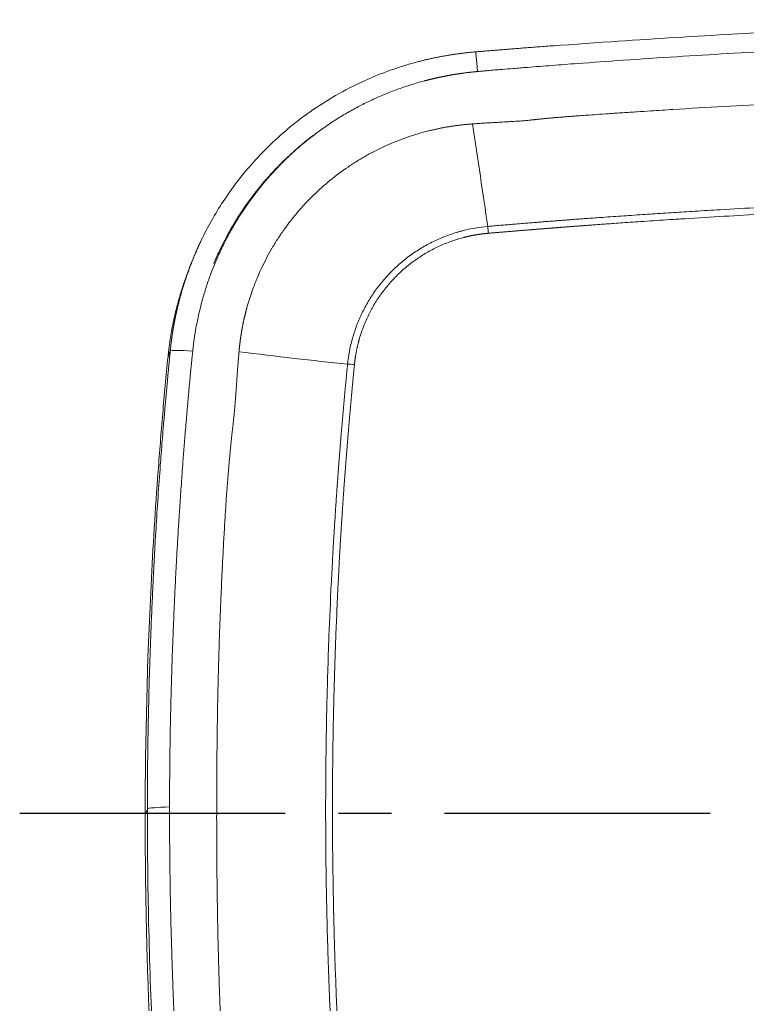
# Model space of a CAD drawing. Header units: millimetres. Extents: x 11618 to 13994, y -5897 to -2537.
# Drawn here: x 12181.4 to 12268.4, y -3211.8 to -3094 of the extents above; entities that cross this region are included whole.
import ezdxf

# ---------------------------------------------------------------- set-up
doc = ezdxf.new("R2010")
doc.units = ezdxf.units.MM
doc.linetypes.add('CENTERX2', pattern=[101.6, 63.5, -12.7, 12.7, -12.7])
doc.layers.add('CENTER', color=1, linetype='CENTERX2')

msp = doc.modelspace()

# ---------------------------------------------------------------- linework, layer by layer
at = {"linetype": 'Continuous', "lineweight": 13, "extrusion": (-1.22465e-16, -1, 0)}
msp.add_line((12196.66, -3188.44), (12196.4, -3189.1), dxfattribs=at)
at = {"linetype": 'Continuous', "lineweight": 13}
for centre, major_axis, ratio, start_param, end_param in [((12236.17, -3100.82), (0.25, -2.99), 0.001538, 1.780484, 3.228561), ((12234.03, -3097.14), (-7.33, 49.46), 0.002734, 4.260145, 4.522111), ((12237.56, -3120.03), (0.25, -2.99), 0.034294, 4.26135, 4.550607), ((12202.38, -3133.96), (-2.99, 0.29), 0.091715, 4.819881, 6.256836), ((12203.11, -3128.28), (-49.53, 6.83), 0.096139, 1.675134, 1.944908), ((12221.65, -3135.62), (-2.99, 0.29), 0.111898, 4.800869, 5.082253)]:
    msp.add_ellipse(centre, major_axis=major_axis, ratio=ratio, start_param=start_param, end_param=end_param, dxfattribs=at)
at = {"linetype": 'Continuous', "lineweight": 18}
msp.add_ellipse((12199.66, -3188.46), major_axis=(-3, 0), ratio=0.087156, start_param=4.828344, end_param=6.24838, dxfattribs=at)
for points, knots in [([(12321.82, -3094), (12321.2, -3094), (12315.82, -3094.05), (12306.1, -3094.19), (12294.81, -3094.5), (12285.32, -3094.84), (12276.38, -3095.22), (12265.04, -3095.8), (12251.29, -3096.66), (12241.32, -3097.41), (12235.93, -3097.86)], [0, 0, 0, 0, 0.021586, 0.187682, 0.339162, 0.415399, 0.519213, 0.651203, 0.811427, 1, 1, 1, 1]), ([(12235.93, -3097.84), (12235.97, -3097.84), (12236.07, -3097.83), (12236.25, -3097.82), (12236.47, -3097.8), (12236.75, -3097.78), (12237.07, -3097.75), (12237.45, -3097.72), (12237.87, -3097.69), (12238.34, -3097.65), (12238.87, -3097.61), (12239.44, -3097.56), (12240.06, -3097.51), (12240.73, -3097.46), (12241.45, -3097.4), (12242.22, -3097.34), (12243.04, -3097.28), (12243.91, -3097.21), (12244.72, -3097.15), (12245.23, -3097.11), (12245.44, -3097.1)], [0, 0, 0, 0, 0.013348, 0.031898, 0.055652, 0.084609, 0.118769, 0.158132, 0.202698, 0.252467, 0.30744, 0.367616, 0.432994, 0.503576, 0.579361, 0.660349, 0.74654, 0.837934, 0.934532, 1, 1, 1, 1]), ([(12199.39, -3133.65), (12199.4, -3133.62), (12199.4, -3133.56), (12199.41, -3133.46), (12199.42, -3133.36), (12199.43, -3133.26), (12199.45, -3133.16), (12199.46, -3133.06), (12199.47, -3132.96), (12199.48, -3132.86), (12199.49, -3132.76), (12199.5, -3132.66), (12199.52, -3132.56), (12199.53, -3132.46), (12199.54, -3132.36), (12199.56, -3132.25), (12199.57, -3132.15), (12199.58, -3132.05), (12199.6, -3131.95), (12199.61, -3131.85), (12199.63, -3131.75), (12199.64, -3131.65), (12199.66, -3131.55), (12199.67, -3131.45), (12199.69, -3131.35), (12199.71, -3131.25), (12199.72, -3131.15), (12199.74, -3131.05), (12199.76, -3130.95), (12199.77, -3130.85), (12199.79, -3130.75), (12199.81, -3130.64), (12199.83, -3130.54), (12199.84, -3130.44), (12199.86, -3130.34), (12199.88, -3130.24), (12199.9, -3130.14), (12199.92, -3130.04), (12199.94, -3129.94), (12199.96, -3129.84), (12199.98, -3129.73), (12200, -3129.63), (12200.02, -3129.53), (12200.04, -3129.43), (12200.06, -3129.33), (12200.08, -3129.23), (12200.11, -3129.13), (12200.13, -3129.03), (12200.15, -3128.92), (12200.17, -3128.82), (12200.2, -3128.72), (12200.22, -3128.62), (12200.24, -3128.52), (12200.27, -3128.42), (12200.29, -3128.32), (12200.32, -3128.21), (12200.34, -3128.11), (12200.37, -3128.01), (12200.39, -3127.91), (12200.42, -3127.81), (12200.44, -3127.71), (12200.47, -3127.61), (12200.49, -3127.5), (12200.52, -3127.4), (12200.55, -3127.3), (12200.58, -3127.2), (12200.6, -3127.1), (12200.63, -3127), (12200.66, -3126.9), (12200.69, -3126.79), (12200.72, -3126.69), (12200.75, -3126.59), (12200.77, -3126.49), (12200.8, -3126.39), (12200.83, -3126.29), (12200.86, -3126.19), (12200.89, -3126.09), (12200.93, -3125.98), (12200.96, -3125.88), (12200.99, -3125.78), (12201.02, -3125.68), (12201.05, -3125.58), (12201.08, -3125.48), (12201.12, -3125.38), (12201.15, -3125.28), (12201.18, -3125.18), (12201.21, -3125.07), (12201.25, -3124.97), (12201.28, -3124.87), (12201.32, -3124.77), (12201.35, -3124.67), (12201.39, -3124.57), (12201.42, -3124.47), (12201.46, -3124.37), (12201.49, -3124.27), (12201.53, -3124.17), (12201.56, -3124.07), (12201.6, -3123.97), (12201.64, -3123.86), (12201.67, -3123.76), (12201.71, -3123.66), (12201.75, -3123.56), (12201.79, -3123.46), (12201.83, -3123.36), (12201.86, -3123.26), (12201.9, -3123.16), (12201.94, -3123.06), (12201.98, -3122.96), (12202.02, -3122.86), (12202.06, -3122.76), (12202.1, -3122.66), (12202.14, -3122.56), (12202.18, -3122.46), (12202.22, -3122.36), (12202.27, -3122.26), (12202.31, -3122.16), (12202.35, -3122.06), (12202.39, -3121.96), (12202.44, -3121.86), (12202.48, -3121.76), (12202.52, -3121.67), (12202.56, -3121.57), (12202.61, -3121.47), (12202.65, -3121.37), (12202.7, -3121.27), (12202.74, -3121.17), (12202.79, -3121.07), (12202.83, -3120.97), (12202.88, -3120.87), (12202.92, -3120.77), (12202.97, -3120.68), (12203.02, -3120.58), (12203.06, -3120.48), (12203.47, -3119.63), (12204.31, -3118.02), (12205.71, -3115.72), (12207.32, -3113.45), (12209.12, -3111.24), (12211.17, -3109.09), (12213.49, -3106.98), (12216.16, -3104.93), (12219.19, -3103), (12221.84, -3101.63), (12223.99, -3100.7), (12225.54, -3100.1), (12227.25, -3099.52), (12228.51, -3099.16), (12229.26, -3098.97), (12229.46, -3098.92), (12229.65, -3098.87), (12229.85, -3098.82), (12230.05, -3098.77), (12230.25, -3098.73), (12230.45, -3098.68), (12230.64, -3098.64), (12230.84, -3098.59), (12231.04, -3098.55), (12231.24, -3098.51), (12231.43, -3098.47), (12231.63, -3098.43), (12231.83, -3098.4), (12232.02, -3098.36), (12232.22, -3098.33), (12232.42, -3098.29), (12232.61, -3098.26), (12232.81, -3098.23), (12233.01, -3098.19), (12233.2, -3098.16), (12233.4, -3098.13), (12233.59, -3098.11), (12233.79, -3098.08), (12233.98, -3098.05), (12234.18, -3098.03), (12234.37, -3098), (12234.57, -3097.98), (12234.76, -3097.96), (12234.96, -3097.94), (12235.15, -3097.92), (12235.35, -3097.9), (12235.54, -3097.88), (12235.73, -3097.86), (12235.86, -3097.85), (12235.93, -3097.84)], [0, 0, 0, 0, 0.001808, 0.003617, 0.005428, 0.00724, 0.009054, 0.010869, 0.012686, 0.014504, 0.016324, 0.018145, 0.019968, 0.021792, 0.023618, 0.025445, 0.027274, 0.029104, 0.030936, 0.032769, 0.034603, 0.036439, 0.038276, 0.040115, 0.041956, 0.043797, 0.04564, 0.047485, 0.049331, 0.051178, 0.053027, 0.054877, 0.056729, 0.058582, 0.060436, 0.062292, 0.064149, 0.066007, 0.067867, 0.069729, 0.071591, 0.073455, 0.07532, 0.077187, 0.079055, 0.080924, 0.082795, 0.084667, 0.08654, 0.088415, 0.090291, 0.092168, 0.094047, 0.095927, 0.097808, 0.09969, 0.101574, 0.103459, 0.105345, 0.107233, 0.109122, 0.111012, 0.112903, 0.114795, 0.116689, 0.118584, 0.120481, 0.122378, 0.124277, 0.126177, 0.128078, 0.12998, 0.131884, 0.133788, 0.135694, 0.137601, 0.13951, 0.141419, 0.14333, 0.145241, 0.147154, 0.149068, 0.150984, 0.1529, 0.154817, 0.156736, 0.158656, 0.160577, 0.162498, 0.164421, 0.166346, 0.168271, 0.170197, 0.172124, 0.174053, 0.175982, 0.177913, 0.179845, 0.181777, 0.183711, 0.185646, 0.187581, 0.189518, 0.191456, 0.193395, 0.195335, 0.197275, 0.199217, 0.20116, 0.203104, 0.205048, 0.206994, 0.208941, 0.210888, 0.212837, 0.214786, 0.216737, 0.218688, 0.22064, 0.222594, 0.224548, 0.226503, 0.228459, 0.230415, 0.232373, 0.234331, 0.236291, 0.238251, 0.240212, 0.242174, 0.244137, 0.246101, 0.248065, 0.25003, 0.297195, 0.345863, 0.395955, 0.447373, 0.499999, 0.556224, 0.616824, 0.681518, 0.749925, 0.777613, 0.807688, 0.84006, 0.874621, 0.878296, 0.881965, 0.885629, 0.889289, 0.892943, 0.896591, 0.900235, 0.903873, 0.907506, 0.911134, 0.914756, 0.918373, 0.921985, 0.925591, 0.929192, 0.932787, 0.936376, 0.93996, 0.943538, 0.947111, 0.950677, 0.954239, 0.957794, 0.961344, 0.964887, 0.968425, 0.971957, 0.975484, 0.979004, 0.982518, 0.986027, 0.989529, 0.993025, 0.996516, 1, 1, 1, 1]), ([(12204.59, -3123.18), (12204.62, -3123.1), (12204.66, -3123.03), (12204.9, -3122.45), (12205.13, -3121.95), (12206.31, -3119.49), (12207.41, -3117.63), (12209.3, -3115), (12209.96, -3114.15), (12211.02, -3112.92), (12211.38, -3112.51), (12212.13, -3111.72), (12212.51, -3111.32), (12214.03, -3109.83), (12215.22, -3108.81), (12216.46, -3107.86)], [0, 0, 0, 0, 0.012532, 0.012532, 0.095523, 0.095523, 0.427487, 0.427487, 0.593469, 0.593469, 0.67646, 0.67646, 0.759451, 0.759451, 1, 1, 1, 1]), ([(12201.68, -3123.73), (12201.53, -3124.12), (12201.22, -3124.93), (12200.93, -3125.81), (12200.75, -3126.36), (12200.7, -3126.52), (12200.65, -3126.69), (12200.6, -3126.86), (12200.55, -3127.03), (12200.5, -3127.2), (12200.45, -3127.38), (12200.4, -3127.55), (12200.35, -3127.72), (12200.31, -3127.89), (12200.26, -3128.07), (12200.22, -3128.24), (12200.17, -3128.41), (12200.13, -3128.59), (12200.08, -3128.76), (12200.04, -3128.94), (12200, -3129.11), (12199.96, -3129.29), (12199.92, -3129.46), (12199.88, -3129.64), (12199.84, -3129.82), (12199.8, -3129.99), (12199.76, -3130.17), (12199.73, -3130.35), (12199.69, -3130.52), (12199.66, -3130.7), (12199.62, -3130.88), (12199.59, -3131.06), (12199.56, -3131.24), (12199.53, -3131.42), (12199.49, -3131.6), (12199.46, -3131.78), (12199.44, -3131.96), (12199.41, -3132.14), (12199.38, -3132.32), (12199.35, -3132.5), (12199.33, -3132.68), (12199.3, -3132.87), (12199.28, -3133.05), (12199.25, -3133.23), (12199.23, -3133.41), (12199.21, -3133.59), (12199.19, -3133.78), (12199.17, -3133.96), (12199.15, -3134.14), (12199.14, -3134.26), (12199.13, -3134.33)], [0, 0, 0, 0, 0.11312, 0.238148, 0.254321, 0.270514, 0.286729, 0.302965, 0.319221, 0.335497, 0.351794, 0.36811, 0.384445, 0.4008, 0.417173, 0.433566, 0.449976, 0.466405, 0.482851, 0.499315, 0.515797, 0.532295, 0.54881, 0.565342, 0.581889, 0.598453, 0.615032, 0.631626, 0.648236, 0.66486, 0.681499, 0.698152, 0.714818, 0.731499, 0.748192, 0.764899, 0.781619, 0.798351, 0.815095, 0.831851, 0.848618, 0.865397, 0.882187, 0.898988, 0.915799, 0.93262, 0.949451, 0.966291, 0.983141, 1, 1, 1, 1]), ([(12199.13, -3134.33), (12198.9, -3136.6), (12198.69, -3138.88), (12198.3, -3143.43), (12198.12, -3145.71), (12197.61, -3152.55), (12197.33, -3157.11), (12196.64, -3170.81), (12196.41, -3179.95), (12196.4, -3189.1)], [0, 0, 0, 0, 0.125, 0.125, 0.25, 0.25, 0.5, 0.5, 1, 1, 1, 1]), ([(12196.4, -3189.1), (12196.4, -3189.22), (12196.4, -3189.46), (12196.4, -3189.82), (12196.4, -3190.19), (12196.4, -3190.57), (12196.4, -3190.95), (12196.4, -3191.33), (12196.4, -3191.72), (12196.4, -3192.12), (12196.4, -3192.52), (12196.41, -3192.93), (12196.41, -3193.35), (12196.41, -3193.77), (12196.42, -3194.19), (12196.42, -3194.62), (12196.42, -3195.06), (12196.43, -3195.5), (12196.43, -3195.95), (12196.44, -3196.4), (12196.44, -3196.86), (12196.45, -3197.33), (12196.46, -3197.8), (12196.46, -3198.28), (12196.47, -3198.76), (12196.48, -3199.24), (12196.49, -3199.74), (12196.5, -3200.24), (12196.51, -3200.74), (12196.52, -3201.25), (12196.53, -3201.77), (12196.54, -3202.29), (12196.57, -3203.78), (12196.64, -3206.24), (12196.75, -3209.67), (12196.88, -3213.09), (12196.99, -3215.7), (12197.11, -3218.05), (12197.24, -3220.66), (12197.49, -3224.89), (12197.77, -3229.18), (12198.05, -3232.95), (12198.25, -3235.43), (12198.44, -3237.69), (12198.59, -3239.39), (12198.71, -3240.73), (12198.79, -3241.64), (12198.87, -3242.45), (12198.94, -3243.19), (12198.98, -3243.65), (12199, -3243.87)], [0, 0, 0, 0, 0.006526, 0.013155, 0.019886, 0.02672, 0.033656, 0.040695, 0.047837, 0.055081, 0.062428, 0.069877, 0.077429, 0.085083, 0.09284, 0.1007, 0.108662, 0.116727, 0.124895, 0.133165, 0.141537, 0.150013, 0.15859, 0.167271, 0.176054, 0.184939, 0.193928, 0.203018, 0.212212, 0.221508, 0.230906, 0.240407, 0.250011, 0.312506, 0.375001, 0.437496, 0.499991, 0.518067, 0.565759, 0.643069, 0.749995, 0.800557, 0.849994, 0.885775, 0.924994, 0.943032, 0.959551, 0.974552, 0.988035, 1, 1, 1, 1])]:
    msp.add_open_spline(points, degree=3, knots=knots, dxfattribs=at)
at = {"linetype": 'Continuous', "lineweight": 13}
for points, knots in [([(12321.82, -3096.24), (12317.06, -3096.27), (12304.39, -3096.45), (12287.84, -3096.96), (12271.98, -3097.71), (12261.89, -3098.29), (12253.85, -3098.83), (12248.88, -3099.18), (12245.06, -3099.47), (12242.52, -3099.67), (12240.54, -3099.83), (12239.44, -3099.92), (12238.81, -3099.97), (12238.51, -3099.99), (12238.21, -3100.02), (12237.91, -3100.04), (12237.65, -3100.07), (12237.43, -3100.09), (12237.25, -3100.1), (12237.08, -3100.12), (12236.91, -3100.13), (12236.74, -3100.15), (12236.58, -3100.16), (12236.42, -3100.17), (12236.27, -3100.19), (12236.18, -3100.2), (12236.13, -3100.2)], [0, 0, 0, 0, 0.166264, 0.443224, 0.578844, 0.721415, 0.796456, 0.860647, 0.89569, 0.930305, 0.949839, 0.965146, 0.968632, 0.972118, 0.975603, 0.979087, 0.98257, 0.984744, 0.986859, 0.988914, 0.99091, 0.992847, 0.994724, 0.996542, 0.998301, 1, 1, 1, 1]), ([(12236.13, -3100.2), (12236.09, -3100.2), (12236.03, -3100.21), (12235.93, -3100.22), (12235.84, -3100.23), (12235.74, -3100.24), (12235.64, -3100.25), (12235.55, -3100.26), (12235.45, -3100.27), (12235.36, -3100.28), (12235.26, -3100.29), (12235.17, -3100.3), (12235.07, -3100.31), (12234.98, -3100.32), (12234.89, -3100.33), (12234.79, -3100.34), (12234.7, -3100.36), (12234.61, -3100.37), (12234.51, -3100.38), (12234.42, -3100.39), (12234.33, -3100.41), (12234.24, -3100.42), (12234.15, -3100.43), (12234.06, -3100.44), (12233.97, -3100.46), (12233.88, -3100.47), (12233.79, -3100.49), (12233.7, -3100.5), (12233.61, -3100.51), (12233.52, -3100.53), (12233.43, -3100.54), (12233.35, -3100.56), (12233.26, -3100.57), (12233.17, -3100.58), (12233.08, -3100.6), (12233, -3100.61), (12232.91, -3100.63), (12232.83, -3100.65), (12232.74, -3100.66), (12232.65, -3100.68), (12232.57, -3100.69), (12232.49, -3100.71), (12232.4, -3100.72), (12232.32, -3100.74), (12232.23, -3100.76), (12232.15, -3100.77), (12232.07, -3100.79), (12231.99, -3100.81), (12231.9, -3100.82), (12231.82, -3100.84), (12231.74, -3100.86), (12231.66, -3100.87), (12231.58, -3100.89), (12231.5, -3100.91), (12231.42, -3100.93), (12231.34, -3100.94), (12231.26, -3100.96), (12231.18, -3100.98), (12231.1, -3101), (12231.02, -3101.01), (12230.94, -3101.03), (12230.87, -3101.05), (12230.79, -3101.07), (12230.71, -3101.09), (12230.63, -3101.11), (12230.56, -3101.12), (12230.48, -3101.14), (12230.41, -3101.16), (12230.33, -3101.18), (12230.25, -3101.2), (12230.18, -3101.22), (12230.11, -3101.24), (12230.03, -3101.26), (12229.96, -3101.28), (12229.88, -3101.29), (12229.81, -3101.31), (12229.25, -3101.46), (12228.2, -3101.77), (12226.68, -3102.28), (12225.16, -3102.86), (12223.68, -3103.51), (12222.23, -3104.21), (12220.81, -3104.98), (12219.41, -3105.82), (12218.03, -3106.73), (12216.69, -3107.7), (12215.4, -3108.71), (12214.2, -3109.76), (12212.64, -3111.22), (12210.82, -3113.18), (12209.14, -3115.33), (12207.91, -3117.13), (12207.04, -3118.53), (12206.27, -3119.91), (12205.54, -3121.34), (12204.88, -3122.82), (12204.26, -3124.34), (12203.74, -3125.84), (12203.34, -3127.14), (12203.05, -3128.24), (12202.83, -3129.14), (12202.64, -3130.03), (12202.51, -3130.68), (12202.43, -3131.11), (12202.4, -3131.31), (12202.37, -3131.52), (12202.33, -3131.72), (12202.3, -3131.92), (12202.27, -3132.12), (12202.25, -3132.31), (12202.22, -3132.51), (12202.19, -3132.7), (12202.17, -3132.9), (12202.15, -3133.09), (12202.12, -3133.28), (12202.1, -3133.47), (12202.09, -3133.59), (12202.08, -3133.65)], [0, 0, 0, 0, 0.001889, 0.003773, 0.00565, 0.007522, 0.009388, 0.011247, 0.013101, 0.014949, 0.016791, 0.018628, 0.020458, 0.022282, 0.024101, 0.025913, 0.02772, 0.029521, 0.031316, 0.033105, 0.034888, 0.036665, 0.038437, 0.040202, 0.041962, 0.043716, 0.045463, 0.047205, 0.048941, 0.050672, 0.052396, 0.054114, 0.055827, 0.057534, 0.059234, 0.060929, 0.062618, 0.064302, 0.065979, 0.06765, 0.069316, 0.070975, 0.072629, 0.074277, 0.075919, 0.077555, 0.079186, 0.08081, 0.082428, 0.084041, 0.085648, 0.087249, 0.088844, 0.090433, 0.092016, 0.093594, 0.095165, 0.096731, 0.098291, 0.099845, 0.101393, 0.102935, 0.104471, 0.106002, 0.107527, 0.109045, 0.110558, 0.112065, 0.113566, 0.115062, 0.116551, 0.118034, 0.119512, 0.120984, 0.12245, 0.12391, 0.125364, 0.156057, 0.187067, 0.218399, 0.250058, 0.280785, 0.311892, 0.343385, 0.375267, 0.407694, 0.439294, 0.470071, 0.500028, 0.563249, 0.625137, 0.658107, 0.689903, 0.720529, 0.749984, 0.782842, 0.814636, 0.845367, 0.875039, 0.893462, 0.911467, 0.929053, 0.94622, 0.95026, 0.95427, 0.958249, 0.962197, 0.966115, 0.970002, 0.973859, 0.977685, 0.981481, 0.985245, 0.98898, 0.992684, 0.996357, 1, 1, 1, 1]), ([(12235.55, -3106.47), (12235.65, -3106.46), (12235.86, -3106.45), (12236.16, -3106.43), (12236.46, -3106.41), (12236.76, -3106.39), (12237.06, -3106.37), (12237.36, -3106.35), (12237.66, -3106.34), (12237.96, -3106.32), (12238.25, -3106.3), (12238.7, -3106.27), (12239.3, -3106.24), (12239.94, -3106.2), (12240.46, -3106.17), (12240.85, -3106.15), (12241.21, -3106.13), (12241.51, -3106.11), (12241.77, -3106.08), (12242.02, -3106.06), (12242.24, -3106.03), (12242.44, -3106.01), (12242.59, -3106), (12242.74, -3105.98), (12242.89, -3105.97), (12243.02, -3105.95), (12243.15, -3105.94), (12243.27, -3105.92), (12243.41, -3105.91), (12243.56, -3105.89), (12243.73, -3105.88), (12243.91, -3105.86), (12244.1, -3105.84), (12244.31, -3105.82), (12244.6, -3105.79), (12244.96, -3105.76), (12245.39, -3105.72), (12245.82, -3105.69), (12246.24, -3105.65), (12246.67, -3105.62), (12247.1, -3105.58), (12247.47, -3105.55), (12247.89, -3105.52), (12248.45, -3105.48), (12249.31, -3105.42), (12250.45, -3105.34), (12251.88, -3105.24), (12253.51, -3105.13), (12255.18, -3105.02), (12256.75, -3104.92), (12258.17, -3104.83), (12261.1, -3104.64), (12265.56, -3104.38), (12271.57, -3104.06), (12277.54, -3103.77), (12285.62, -3103.42), (12295.76, -3103.06), (12307.89, -3102.76), (12316.55, -3102.64), (12321.16, -3102.6), (12321.82, -3102.6)], [0, 0, 0, 0, 0.003529, 0.007045, 0.01055, 0.014042, 0.017521, 0.020989, 0.024444, 0.027886, 0.031317, 0.034735, 0.043461, 0.052102, 0.057089, 0.061646, 0.065773, 0.06947, 0.071948, 0.074847, 0.078168, 0.079909, 0.08165, 0.083391, 0.085131, 0.086871, 0.088133, 0.089563, 0.09116, 0.092925, 0.094858, 0.096958, 0.099227, 0.101663, 0.104267, 0.109256, 0.114238, 0.119212, 0.124178, 0.129137, 0.134088, 0.139031, 0.142189, 0.148717, 0.158614, 0.17188, 0.188515, 0.208519, 0.228419, 0.246632, 0.263157, 0.277995, 0.348445, 0.418233, 0.48736, 0.555828, 0.699292, 0.839723, 0.977137, 1, 1, 1, 1]), ([(12207.62, -3133.73), (12207.62, -3133.7), (12207.63, -3133.64), (12207.63, -3133.56), (12207.64, -3133.47), (12207.65, -3133.39), (12207.66, -3133.3), (12207.67, -3133.21), (12207.68, -3133.13), (12207.69, -3133.04), (12207.7, -3132.95), (12207.71, -3132.87), (12207.72, -3132.78), (12207.73, -3132.69), (12207.74, -3132.61), (12207.75, -3132.52), (12207.76, -3132.43), (12207.77, -3132.34), (12207.78, -3132.26), (12207.79, -3132.17), (12207.81, -3132.08), (12207.82, -3131.99), (12207.83, -3131.9), (12207.85, -3131.81), (12207.86, -3131.73), (12207.87, -3131.64), (12207.89, -3131.55), (12207.9, -3131.46), (12207.92, -3131.37), (12207.93, -3131.28), (12207.95, -3131.19), (12207.96, -3131.1), (12207.98, -3131.01), (12208, -3130.92), (12208.01, -3130.83), (12208.03, -3130.74), (12208.05, -3130.65), (12208.07, -3130.56), (12208.08, -3130.47), (12208.1, -3130.38), (12208.12, -3130.28), (12208.14, -3130.19), (12208.16, -3130.1), (12208.18, -3130.01), (12208.2, -3129.92), (12208.22, -3129.83), (12208.24, -3129.73), (12208.26, -3129.64), (12208.28, -3129.55), (12208.31, -3129.46), (12208.33, -3129.36), (12208.35, -3129.27), (12208.37, -3129.18), (12208.4, -3129.09), (12208.42, -3128.99), (12208.44, -3128.9), (12208.47, -3128.81), (12208.49, -3128.71), (12208.52, -3128.62), (12208.62, -3128.23), (12208.82, -3127.55), (12209.14, -3126.57), (12209.51, -3125.57), (12209.93, -3124.57), (12210.4, -3123.51), (12210.96, -3122.42), (12211.59, -3121.28), (12212.29, -3120.14), (12213.13, -3118.92), (12214.11, -3117.62), (12215.26, -3116.28), (12216.7, -3114.79), (12218.48, -3113.2), (12220.26, -3111.87), (12221.76, -3110.89), (12222.9, -3110.22), (12224.07, -3109.6), (12225.27, -3109.03), (12226.5, -3108.51), (12227.76, -3108.05), (12229.02, -3107.64), (12229.92, -3107.39), (12230.45, -3107.26), (12230.63, -3107.22), (12230.8, -3107.18), (12230.97, -3107.14), (12231.15, -3107.1), (12231.32, -3107.06), (12231.49, -3107.03), (12231.67, -3106.99), (12231.84, -3106.96), (12232.01, -3106.92), (12232.18, -3106.89), (12232.35, -3106.86), (12232.52, -3106.83), (12232.69, -3106.8), (12232.86, -3106.77), (12233.04, -3106.75), (12233.21, -3106.72), (12233.37, -3106.7), (12233.54, -3106.67), (12233.71, -3106.65), (12233.88, -3106.63), (12234.05, -3106.61), (12234.22, -3106.59), (12234.39, -3106.57), (12234.55, -3106.56), (12234.72, -3106.54), (12234.89, -3106.52), (12235.05, -3106.51), (12235.22, -3106.5), (12235.39, -3106.48), (12235.5, -3106.48), (12235.55, -3106.47)], [0, 0, 0, 0, 0.002018, 0.004041, 0.006069, 0.008101, 0.010138, 0.01218, 0.014226, 0.016277, 0.018333, 0.020394, 0.022459, 0.024529, 0.026603, 0.028683, 0.030767, 0.032856, 0.034949, 0.037048, 0.039151, 0.041258, 0.043371, 0.045488, 0.04761, 0.049737, 0.051869, 0.054005, 0.056146, 0.058292, 0.060442, 0.062598, 0.064758, 0.066922, 0.069092, 0.071267, 0.073446, 0.07563, 0.077819, 0.080012, 0.082211, 0.084414, 0.086622, 0.088835, 0.091052, 0.093275, 0.095502, 0.097734, 0.099971, 0.102213, 0.104459, 0.106711, 0.108967, 0.111228, 0.113494, 0.115765, 0.118041, 0.120321, 0.122607, 0.124897, 0.148695, 0.173098, 0.198111, 0.223743, 0.249998, 0.27984, 0.310515, 0.342035, 0.374416, 0.415248, 0.456831, 0.499205, 0.561634, 0.624969, 0.65628, 0.687441, 0.718469, 0.749383, 0.781266, 0.812717, 0.843753, 0.874392, 0.878602, 0.882801, 0.886989, 0.891166, 0.895333, 0.899489, 0.903634, 0.907768, 0.911892, 0.916005, 0.920107, 0.9242, 0.928281, 0.932352, 0.936413, 0.940464, 0.944504, 0.948533, 0.952553, 0.956562, 0.960561, 0.96455, 0.968529, 0.972498, 0.976457, 0.980405, 0.984344, 0.988273, 0.992192, 0.996101, 1, 1, 1, 1]), ([(12237.36, -3118.73), (12237.48, -3118.72), (12237.74, -3118.7), (12238.11, -3118.67), (12238.49, -3118.63), (12238.86, -3118.6), (12239.24, -3118.57), (12239.61, -3118.54), (12239.98, -3118.51), (12240.34, -3118.48), (12240.88, -3118.43), (12241.55, -3118.38), (12242.31, -3118.32), (12242.93, -3118.27), (12243.43, -3118.23), (12243.79, -3118.2), (12244.08, -3118.17), (12244.35, -3118.15), (12244.63, -3118.13), (12244.91, -3118.11), (12245.19, -3118.09), (12245.47, -3118.07), (12245.75, -3118.04), (12246.03, -3118.02), (12246.31, -3118), (12246.59, -3117.98), (12246.87, -3117.96), (12247.14, -3117.94), (12247.62, -3117.9), (12248.28, -3117.85), (12249.13, -3117.79), (12249.96, -3117.73), (12250.93, -3117.66), (12252.04, -3117.58), (12253.3, -3117.49), (12254.55, -3117.41), (12255.81, -3117.32), (12257.07, -3117.24), (12258.33, -3117.15), (12259.59, -3117.07), (12260.86, -3116.99), (12262.71, -3116.88), (12265.7, -3116.7), (12270.41, -3116.43), (12276.82, -3116.1), (12284.69, -3115.74), (12293.5, -3115.41), (12302.74, -3115.15), (12312.15, -3114.95), (12318.53, -3114.88), (12321.77, -3114.85), (12321.82, -3114.85)], [0, 0, 0, 0, 0.004499, 0.008979, 0.01344, 0.017882, 0.022305, 0.026709, 0.031094, 0.035459, 0.039805, 0.05033, 0.059284, 0.066677, 0.072526, 0.076834, 0.079605, 0.082947, 0.086285, 0.089619, 0.092948, 0.096272, 0.099592, 0.102907, 0.106216, 0.109521, 0.11282, 0.116114, 0.119404, 0.129698, 0.139654, 0.149632, 0.159201, 0.174122, 0.189045, 0.203972, 0.218899, 0.233826, 0.248751, 0.263675, 0.278598, 0.293832, 0.329311, 0.385025, 0.460961, 0.557113, 0.664372, 0.773642, 0.884942, 0.998294, 1, 1, 1, 1]), ([(12321.82, -3115.66), (12321.12, -3115.66), (12316.51, -3115.7), (12307.97, -3115.83), (12296.2, -3116.13), (12286.77, -3116.47), (12279.7, -3116.78), (12274.99, -3117.01), (12270.29, -3117.25), (12265.59, -3117.52), (12261.87, -3117.75), (12259.18, -3117.92), (12257.55, -3118.03), (12256.07, -3118.12), (12254.73, -3118.22), (12253.54, -3118.3), (12252.49, -3118.37), (12251.58, -3118.44), (12250.82, -3118.49), (12250.2, -3118.54), (12249.72, -3118.57), (12249.39, -3118.6), (12249.17, -3118.61), (12249.01, -3118.62), (12248.87, -3118.64), (12248.72, -3118.65), (12248.58, -3118.66), (12248.44, -3118.67), (12248.29, -3118.68), (12248.15, -3118.69), (12248.01, -3118.7), (12247.86, -3118.71), (12247.72, -3118.72), (12247.57, -3118.73), (12247.43, -3118.74), (12247.28, -3118.75), (12247.14, -3118.77), (12246.99, -3118.78), (12246.85, -3118.79), (12246.7, -3118.8), (12246.55, -3118.81), (12246.41, -3118.82), (12246.26, -3118.83), (12246.11, -3118.84), (12245.97, -3118.86), (12245.82, -3118.87), (12245.67, -3118.88), (12245.53, -3118.89), (12245.38, -3118.9), (12245.23, -3118.91), (12245.08, -3118.93), (12244.93, -3118.94), (12244.78, -3118.95), (12244.64, -3118.96), (12244.49, -3118.97), (12244.34, -3118.98), (12244.19, -3119), (12244.04, -3119.01), (12243.89, -3119.02), (12243.74, -3119.03), (12243.59, -3119.04), (12243.44, -3119.06), (12243.29, -3119.07), (12243.14, -3119.08), (12242.99, -3119.09), (12242.84, -3119.1), (12242.68, -3119.12), (12242.53, -3119.13), (12242.38, -3119.14), (12242.23, -3119.15), (12242.08, -3119.17), (12241.92, -3119.18), (12241.77, -3119.19), (12241.62, -3119.2), (12241.47, -3119.22), (12241.31, -3119.23), (12241.16, -3119.24), (12241.01, -3119.25), (12240.85, -3119.27), (12240.7, -3119.28), (12240.54, -3119.29), (12240.39, -3119.3), (12240.23, -3119.32), (12240.08, -3119.33), (12239.92, -3119.34), (12239.77, -3119.36), (12239.61, -3119.37), (12239.46, -3119.38), (12239.3, -3119.39), (12239.15, -3119.41), (12238.99, -3119.42), (12238.83, -3119.43), (12238.68, -3119.45), (12238.52, -3119.46), (12238.36, -3119.47), (12238.21, -3119.49), (12238.05, -3119.5), (12237.89, -3119.51), (12237.73, -3119.53), (12237.58, -3119.54), (12237.47, -3119.55), (12237.42, -3119.55)], [0, 0, 0, 0, 0.024793, 0.16376, 0.30309, 0.442799, 0.498568, 0.554308, 0.61002, 0.665705, 0.721363, 0.742339, 0.761612, 0.779183, 0.795051, 0.809216, 0.821678, 0.832436, 0.841489, 0.848838, 0.854486, 0.858434, 0.860677, 0.862366, 0.864058, 0.865754, 0.867453, 0.869154, 0.870858, 0.872565, 0.874275, 0.875986, 0.877701, 0.879417, 0.881136, 0.882857, 0.884581, 0.886308, 0.888037, 0.889768, 0.891502, 0.893238, 0.894977, 0.896718, 0.898461, 0.900207, 0.901956, 0.903707, 0.90546, 0.907216, 0.908974, 0.910735, 0.912498, 0.914264, 0.916032, 0.917803, 0.919576, 0.921351, 0.923129, 0.92491, 0.926692, 0.928478, 0.930265, 0.932055, 0.933848, 0.935643, 0.937441, 0.939241, 0.941043, 0.942848, 0.944655, 0.946465, 0.948277, 0.950091, 0.951908, 0.953728, 0.95555, 0.957374, 0.959201, 0.96103, 0.962861, 0.964695, 0.966532, 0.968371, 0.970212, 0.972056, 0.973902, 0.97575, 0.977601, 0.979455, 0.98131, 0.983168, 0.985029, 0.986892, 0.988757, 0.990625, 0.992495, 0.994368, 0.996243, 0.99812, 1, 1, 1, 1]), ([(12220.6, -3135.21), (12220.7, -3134.22), (12220.88, -3133.24), (12221.28, -3131.77), (12221.44, -3131.28), (12221.7, -3130.54), (12221.8, -3130.3), (12221.95, -3129.94), (12222, -3129.81), (12222.11, -3129.57), (12222.16, -3129.45), (12222.33, -3129.09), (12222.45, -3128.85), (12222.7, -3128.37), (12223.08, -3127.67), (12223.52, -3126.98), (12224.14, -3126.09), (12224.48, -3125.65), (12224.93, -3125.12), (12225.02, -3125.02), (12225.21, -3124.81), (12225.39, -3124.6), (12225.64, -3124.34), (12225.81, -3124.16), (12225.9, -3124.07), (12225.94, -3124.03), (12225.97, -3124.01), (12225.98, -3124), (12225.98, -3123.99), (12225.99, -3123.99), (12226.09, -3123.89), (12226.19, -3123.79), (12226.4, -3123.6), (12226.5, -3123.5), (12226.81, -3123.22), (12227.03, -3123.04), (12227.46, -3122.68), (12227.68, -3122.51), (12228.12, -3122.18), (12228.35, -3122.02), (12229.03, -3121.56), (12229.49, -3121.27), (12230.43, -3120.75), (12230.91, -3120.51), (12231.87, -3120.08), (12232.36, -3119.88), (12233.1, -3119.62), (12233.35, -3119.54), (12233.73, -3119.42), (12233.86, -3119.39), (12234.11, -3119.32), (12234.23, -3119.28), (12235.36, -3118.99), (12236.36, -3118.82), (12237.36, -3118.73)], [0, 0, 0, 0, 0.125, 0.125, 0.1875, 0.1875, 0.21875, 0.21875, 0.234375, 0.234375, 0.25, 0.25, 0.28125, 0.28125, 0.3125, 0.375, 0.375, 0.4375, 0.4375, 0.453125, 0.453125, 0.46875, 0.484375, 0.492188, 0.496094, 0.498047, 0.499023, 0.499512, 0.499512, 0.5, 0.5, 0.515625, 0.515625, 0.53125, 0.53125, 0.5625, 0.5625, 0.59375, 0.59375, 0.625, 0.625, 0.6875, 0.6875, 0.75, 0.75, 0.8125, 0.8125, 0.84375, 0.84375, 0.859375, 0.859375, 0.875, 0.875, 1, 1, 1, 1]), ([(12237.42, -3119.55), (12237.4, -3119.56), (12237.35, -3119.56), (12237.29, -3119.57), (12237.22, -3119.57), (12237.15, -3119.58), (12237.09, -3119.59), (12237.02, -3119.59), (12236.96, -3119.6), (12236.89, -3119.61), (12236.83, -3119.62), (12236.76, -3119.62), (12236.7, -3119.63), (12236.63, -3119.64), (12236.57, -3119.65), (12236.5, -3119.66), (12236.43, -3119.67), (12236.37, -3119.68), (12236.3, -3119.69), (12236.24, -3119.7), (12236.17, -3119.71), (12236.11, -3119.72), (12236.04, -3119.73), (12235.98, -3119.74), (12235.91, -3119.75), (12235.85, -3119.76), (12235.78, -3119.77), (12235.71, -3119.78), (12235.65, -3119.8), (12235.58, -3119.81), (12235.52, -3119.82), (12235.45, -3119.83), (12235.39, -3119.85), (12235.32, -3119.86), (12235.26, -3119.88), (12235.19, -3119.89), (12235.13, -3119.9), (12235.06, -3119.92), (12235, -3119.93), (12234.93, -3119.95), (12234.87, -3119.96), (12234.8, -3119.98), (12234.74, -3119.99), (12234.67, -3120.01), (12234.61, -3120.03), (12234.54, -3120.04), (12234.48, -3120.06), (12234.19, -3120.14), (12233.68, -3120.28), (12232.96, -3120.52), (12232.25, -3120.79), (12231.55, -3121.1), (12230.86, -3121.43), (12230.19, -3121.79), (12229.54, -3122.19), (12228.69, -3122.75), (12227.68, -3123.51), (12226.54, -3124.53), (12225.51, -3125.64), (12224.72, -3126.65), (12224.15, -3127.48), (12223.75, -3128.13), (12223.38, -3128.79), (12223.04, -3129.46), (12222.72, -3130.16), (12222.44, -3130.87), (12222.19, -3131.58), (12222.03, -3132.1), (12221.94, -3132.42), (12221.91, -3132.55), (12221.87, -3132.68), (12221.84, -3132.81), (12221.81, -3132.94), (12221.78, -3133.07), (12221.75, -3133.2), (12221.72, -3133.33), (12221.69, -3133.46), (12221.67, -3133.59), (12221.64, -3133.72), (12221.62, -3133.85), (12221.6, -3133.98), (12221.57, -3134.11), (12221.55, -3134.24), (12221.53, -3134.37), (12221.51, -3134.5), (12221.5, -3134.63), (12221.48, -3134.75), (12221.46, -3134.88), (12221.45, -3135.01), (12221.43, -3135.14), (12221.42, -3135.22), (12221.42, -3135.27)], [0, 0, 0, 0, 0.002702, 0.005405, 0.008108, 0.010813, 0.013518, 0.016224, 0.018931, 0.021638, 0.024347, 0.027057, 0.029768, 0.032479, 0.035192, 0.037906, 0.04062, 0.043336, 0.046053, 0.048771, 0.051491, 0.054211, 0.056933, 0.059656, 0.06238, 0.065105, 0.067832, 0.07056, 0.073289, 0.07602, 0.078752, 0.081485, 0.08422, 0.086956, 0.089694, 0.092434, 0.095174, 0.097917, 0.100661, 0.103406, 0.106153, 0.108902, 0.111653, 0.114405, 0.117159, 0.119915, 0.122672, 0.125431, 0.156507, 0.187619, 0.218803, 0.250096, 0.281488, 0.312798, 0.344067, 0.37533, 0.438108, 0.500043, 0.563194, 0.625162, 0.656928, 0.688299, 0.71931, 0.749991, 0.781894, 0.813351, 0.844392, 0.875047, 0.880618, 0.886175, 0.891719, 0.897249, 0.902766, 0.90827, 0.913761, 0.919239, 0.924705, 0.930158, 0.935599, 0.941028, 0.946445, 0.95185, 0.957244, 0.962627, 0.967998, 0.973358, 0.978708, 0.984046, 0.989375, 0.994692, 1, 1, 1, 1]), ([(12196.66, -3188.44), (12196.66, -3188.31), (12196.66, -3188.05), (12196.66, -3187.65), (12196.66, -3187.23), (12196.66, -3186.8), (12196.67, -3186.36), (12196.67, -3185.9), (12196.67, -3185.43), (12196.68, -3184.95), (12196.68, -3184.45), (12196.68, -3183.94), (12196.69, -3183.42), (12196.69, -3182.88), (12196.7, -3182.33), (12196.71, -3181.77), (12196.72, -3181.19), (12196.73, -3179.87), (12196.77, -3177.99), (12196.82, -3175.75), (12196.86, -3174.07), (12196.91, -3172.13), (12196.99, -3169.77), (12197.1, -3166.8), (12197.22, -3163.89), (12197.41, -3159.94), (12197.71, -3154.42), (12198.05, -3149.4), (12198.32, -3145.87), (12198.44, -3144.27), (12198.59, -3142.45), (12198.73, -3140.88), (12198.83, -3139.63), (12198.91, -3138.78), (12198.99, -3137.92), (12199.06, -3137.19), (12199.11, -3136.58), (12199.16, -3136.09), (12199.2, -3135.61), (12199.25, -3135.12), (12199.3, -3134.63), (12199.35, -3134.14), (12199.38, -3133.82), (12199.39, -3133.65)], [0, 0, 0, 0, 0.007093, 0.014431, 0.022014, 0.029841, 0.037914, 0.046231, 0.054793, 0.063599, 0.072651, 0.081947, 0.091488, 0.101274, 0.111304, 0.121579, 0.1321, 0.142864, 0.193866, 0.234676, 0.265296, 0.285724, 0.340678, 0.394711, 0.447821, 0.500009, 0.61094, 0.750006, 0.775206, 0.804438, 0.837703, 0.875, 0.890625, 0.906249, 0.921874, 0.937498, 0.946422, 0.955347, 0.964275, 0.973203, 0.982134, 0.991066, 1, 1, 1, 1]), ([(12199.39, -3133.65), (12199.36, -3133.74), (12199.32, -3133.83), (12199.26, -3133.98), (12199.24, -3134.05), (12199.18, -3134.19), (12199.16, -3134.26), (12199.13, -3134.33)], [0, 0, 0, 0, 0.389512, 0.389512, 0.686747, 0.686747, 1, 1, 1, 1]), ([(12202.08, -3133.65), (12202.08, -3133.71), (12202.07, -3133.83), (12202.05, -3134.01), (12202.03, -3134.2), (12202.01, -3134.4), (12201.98, -3134.62), (12201.96, -3134.85), (12201.94, -3135.08), (12201.91, -3135.33), (12201.89, -3135.59), (12201.86, -3135.86), (12201.83, -3136.14), (12201.81, -3136.44), (12201.78, -3136.74), (12201.75, -3137.05), (12201.72, -3137.35), (12201.69, -3137.65), (12201.66, -3137.94), (12201.64, -3138.22), (12201.61, -3138.5), (12201.59, -3138.77), (12201.57, -3139.03), (12201.54, -3139.28), (12201.52, -3139.53), (12201.5, -3139.77), (12201.48, -3140), (12201.46, -3140.23), (12201.42, -3140.62), (12201.38, -3141.17), (12201.32, -3141.89), (12201.26, -3142.6), (12201.2, -3143.29), (12201.14, -3143.98), (12201.09, -3144.65), (12201.04, -3145.32), (12200.98, -3145.97), (12200.93, -3146.62), (12200.84, -3147.92), (12200.7, -3149.84), (12200.53, -3152.34), (12200.38, -3154.68), (12200.25, -3156.88), (12200.13, -3158.93), (12200.03, -3160.88), (12199.94, -3162.73), (12199.86, -3164.49), (12199.79, -3166.14), (12199.73, -3167.64), (12199.68, -3169), (12199.63, -3170.24), (12199.59, -3171.42), (12199.56, -3172.52), (12199.53, -3173.55), (12199.5, -3174.53), (12199.48, -3175.45), (12199.46, -3176.33), (12199.44, -3177.16), (12199.42, -3178.01), (12199.4, -3178.89), (12199.39, -3179.78), (12199.38, -3180.59), (12199.36, -3181.32), (12199.36, -3181.96), (12199.35, -3182.53), (12199.34, -3183.2), (12199.33, -3183.94), (12199.33, -3184.67), (12199.32, -3185.24), (12199.32, -3185.68), (12199.32, -3186.09), (12199.32, -3186.46), (12199.32, -3186.78), (12199.31, -3187.06), (12199.31, -3187.39), (12199.31, -3187.77), (12199.31, -3188.05), (12199.31, -3188.2)], [0, 0, 0, 0, 0.003137, 0.006479, 0.010026, 0.013778, 0.017734, 0.021894, 0.026258, 0.030827, 0.035599, 0.040574, 0.045753, 0.051134, 0.056717, 0.062503, 0.0681, 0.073565, 0.078898, 0.084099, 0.089169, 0.094107, 0.098913, 0.103589, 0.108133, 0.112546, 0.116828, 0.12098, 0.125, 0.138342, 0.151496, 0.164463, 0.177243, 0.189836, 0.202241, 0.21446, 0.226492, 0.238336, 0.249993, 0.298359, 0.344049, 0.387057, 0.427381, 0.465024, 0.499991, 0.534411, 0.566718, 0.59691, 0.624989, 0.649027, 0.671786, 0.693262, 0.713453, 0.73236, 0.749991, 0.767096, 0.783215, 0.798346, 0.812492, 0.830054, 0.846325, 0.861302, 0.874994, 0.88614, 0.896555, 0.906245, 0.922832, 0.937496, 0.946087, 0.954129, 0.961662, 0.968748, 0.974127, 0.979316, 0.984374, 0.992254, 1, 1, 1, 1]), ([(12207.49, -3242.6), (12207.49, -3242.51), (12207.47, -3242.32), (12207.45, -3242.03), (12207.42, -3241.75), (12207.4, -3241.47), (12207.38, -3241.18), (12207.36, -3240.9), (12207.33, -3240.62), (12207.31, -3240.33), (12207.29, -3240.05), (12207.27, -3239.77), (12207.25, -3239.48), (12207.23, -3239.22), (12207.21, -3238.97), (12207.2, -3238.73), (12207.18, -3238.49), (12207.16, -3238.25), (12207.15, -3238), (12207.13, -3237.75), (12207.12, -3237.55), (12207.11, -3237.38), (12207.11, -3237.26), (12207.1, -3237.15), (12207.09, -3237.03), (12207.08, -3236.91), (12207.08, -3236.8), (12207.07, -3236.68), (12207.06, -3236.57), (12207.05, -3236.46), (12207.04, -3236.35), (12207.04, -3236.24), (12207.03, -3236.13), (12207.02, -3236.02), (12207.01, -3235.91), (12206.99, -3235.78), (12206.98, -3235.63), (12206.96, -3235.45), (12206.94, -3235.26), (12206.92, -3235.06), (12206.9, -3234.84), (12206.87, -3234.61), (12206.84, -3234.36), (12206.82, -3234.14), (12206.8, -3233.96), (12206.78, -3233.81), (12206.76, -3233.66), (12206.75, -3233.51), (12206.73, -3233.35), (12206.72, -3233.2), (12206.7, -3233.04), (12206.68, -3232.89), (12206.67, -3232.73), (12206.65, -3232.57), (12206.62, -3232.29), (12206.58, -3231.9), (12206.53, -3231.4), (12206.49, -3230.91), (12206.44, -3230.43), (12206.4, -3229.95), (12206.36, -3229.48), (12206.29, -3228.7), (12206.2, -3227.61), (12206.1, -3226.23), (12206, -3224.87), (12205.92, -3223.53), (12205.85, -3222.45), (12205.8, -3221.6), (12205.77, -3220.99), (12205.74, -3220.4), (12205.71, -3219.81), (12205.68, -3219.22), (12205.65, -3218.65), (12205.62, -3218.09), (12205.59, -3217.54), (12205.56, -3216.99), (12205.54, -3216.46), (12205.51, -3215.93), (12205.46, -3214.77), (12205.39, -3213.02), (12205.3, -3210.75), (12205.24, -3208.93), (12205.2, -3207.51), (12205.17, -3206.46), (12205.14, -3205.44), (12205.12, -3204.47), (12205.09, -3203.54), (12205.08, -3202.64), (12205.06, -3201.76), (12205.04, -3200.88), (12205.03, -3200.01), (12205.02, -3199.18), (12205, -3198.23), (12204.99, -3197.19), (12204.98, -3196.05), (12204.97, -3195.11), (12204.97, -3194.36), (12204.96, -3193.77), (12204.96, -3193.19), (12204.96, -3192.63), (12204.95, -3192.09), (12204.95, -3191.61), (12204.95, -3191.19), (12204.95, -3190.84), (12204.95, -3190.5), (12204.95, -3190.16), (12204.95, -3189.82), (12204.94, -3189.48), (12204.95, -3189.15), (12204.95, -3188.81), (12204.95, -3188.48), (12204.95, -3188.06), (12204.95, -3187.58), (12204.95, -3187.02), (12204.95, -3186.46), (12204.95, -3185.89), (12204.96, -3185.32), (12204.96, -3184.82), (12204.96, -3184.41), (12204.96, -3184.09), (12204.97, -3183.76), (12204.97, -3183.43), (12204.97, -3183.09), (12204.97, -3182.75), (12204.98, -3182.4), (12204.98, -3182.05), (12204.98, -3181.69), (12204.99, -3181.23), (12204.99, -3180.68), (12205, -3180.02), (12205.01, -3179.34), (12205.02, -3178.64), (12205.03, -3177.61), (12205.06, -3176.23), (12205.08, -3174.85), (12205.11, -3173.75), (12205.12, -3172.98), (12205.15, -3172.18), (12205.17, -3171.34), (12205.19, -3170.47), (12205.22, -3169.58), (12205.25, -3168.65), (12205.28, -3167.61), (12205.32, -3166.44), (12205.37, -3165.14), (12205.43, -3163.78), (12205.49, -3162.36), (12205.55, -3161.04), (12205.6, -3159.83), (12205.66, -3158.75), (12205.72, -3157.63), (12205.78, -3156.48), (12205.85, -3155.3), (12205.91, -3154.19), (12205.98, -3153.15), (12206.04, -3152.21), (12206.1, -3151.25), (12206.17, -3150.28), (12206.25, -3149.29), (12206.33, -3148.3), (12206.39, -3147.52), (12206.44, -3146.96), (12206.47, -3146.62), (12206.5, -3146.29), (12206.53, -3145.97), (12206.56, -3145.66), (12206.59, -3145.35), (12206.62, -3145.05), (12206.65, -3144.75), (12206.68, -3144.46), (12206.71, -3144.18), (12206.73, -3143.94), (12206.76, -3143.74), (12206.78, -3143.57), (12206.79, -3143.4), (12206.81, -3143.23), (12206.83, -3143.06), (12206.85, -3142.89), (12206.87, -3142.72), (12206.89, -3142.55), (12206.91, -3142.38), (12206.92, -3142.22), (12206.94, -3142.06), (12206.96, -3141.91), (12206.97, -3141.75), (12206.99, -3141.59), (12207.01, -3141.42), (12207.03, -3141.25), (12207.04, -3141.07), (12207.06, -3140.89), (12207.08, -3140.7), (12207.1, -3140.51), (12207.11, -3140.32), (12207.13, -3140.12), (12207.15, -3139.92), (12207.16, -3139.72), (12207.18, -3139.52), (12207.2, -3139.31), (12207.21, -3139.11), (12207.23, -3138.89), (12207.25, -3138.68), (12207.26, -3138.47), (12207.28, -3138.25), (12207.29, -3138.03), (12207.31, -3137.8), (12207.32, -3137.58), (12207.34, -3137.35), (12207.36, -3137.11), (12207.37, -3136.85), (12207.39, -3136.57), (12207.41, -3136.3), (12207.43, -3136.02), (12207.45, -3135.74), (12207.48, -3135.46), (12207.5, -3135.17), (12207.52, -3134.89), (12207.54, -3134.6), (12207.57, -3134.31), (12207.59, -3134.02), (12207.61, -3133.82), (12207.62, -3133.73)], [0, 0, 0, 0, 0.002609, 0.005217, 0.007824, 0.01043, 0.013036, 0.015641, 0.018244, 0.020847, 0.023448, 0.026049, 0.028648, 0.031247, 0.033372, 0.035533, 0.03773, 0.039962, 0.042229, 0.044531, 0.046868, 0.047961, 0.049046, 0.050124, 0.051195, 0.052258, 0.053314, 0.054362, 0.055404, 0.056438, 0.057465, 0.058484, 0.059497, 0.060502, 0.0615, 0.062491, 0.063999, 0.065635, 0.067399, 0.06929, 0.071309, 0.073455, 0.075727, 0.078126, 0.07949, 0.080866, 0.082254, 0.083652, 0.085063, 0.086484, 0.087917, 0.089361, 0.090817, 0.092283, 0.093761, 0.098439, 0.103045, 0.107581, 0.112046, 0.11644, 0.120763, 0.125016, 0.138, 0.150748, 0.163251, 0.175505, 0.187504, 0.193171, 0.198753, 0.204253, 0.209669, 0.215002, 0.220251, 0.225417, 0.230499, 0.235498, 0.240414, 0.245246, 0.249996, 0.27245, 0.293286, 0.312505, 0.322552, 0.332226, 0.341528, 0.350456, 0.359013, 0.367202, 0.375026, 0.383338, 0.391316, 0.398964, 0.406288, 0.417334, 0.427743, 0.437549, 0.443129, 0.448541, 0.453798, 0.458916, 0.463914, 0.468812, 0.47209, 0.475308, 0.478475, 0.481601, 0.484696, 0.48777, 0.490834, 0.493899, 0.496975, 0.500074, 0.505224, 0.510332, 0.515449, 0.520625, 0.525906, 0.531337, 0.534264, 0.537224, 0.540222, 0.543262, 0.546348, 0.549485, 0.552675, 0.555922, 0.559229, 0.562599, 0.568411, 0.574434, 0.580678, 0.58715, 0.593856, 0.608822, 0.625107, 0.63193, 0.639031, 0.646413, 0.654078, 0.662028, 0.670264, 0.678785, 0.68759, 0.69892, 0.710831, 0.723323, 0.736399, 0.750057, 0.759682, 0.769622, 0.779876, 0.790444, 0.801325, 0.812518, 0.821104, 0.829807, 0.838625, 0.847555, 0.856594, 0.86574, 0.874991, 0.878141, 0.88123, 0.884259, 0.887226, 0.890132, 0.892976, 0.895757, 0.898475, 0.90113, 0.903722, 0.906249, 0.907806, 0.909363, 0.910923, 0.912484, 0.914048, 0.915612, 0.917179, 0.918747, 0.920317, 0.921889, 0.923264, 0.92468, 0.926139, 0.927639, 0.929181, 0.930764, 0.93239, 0.934058, 0.935768, 0.93752, 0.939306, 0.941113, 0.942943, 0.944795, 0.946669, 0.948565, 0.950483, 0.952424, 0.954387, 0.956373, 0.958381, 0.960411, 0.962464, 0.96454, 0.966638, 0.968759, 0.971264, 0.973787, 0.976327, 0.978886, 0.981462, 0.984057, 0.986669, 0.989299, 0.991948, 0.994614, 0.997298, 1, 1, 1, 1]), ([(12220.48, -3240.62), (12220.47, -3240.5), (12220.45, -3240.27), (12220.41, -3239.93), (12220.38, -3239.58), (12220.35, -3239.24), (12220.32, -3238.89), (12220.28, -3238.54), (12220.25, -3238.2), (12220.22, -3237.85), (12220.19, -3237.51), (12220.16, -3237.16), (12220.13, -3236.81), (12220.1, -3236.47), (12220.06, -3236.12), (12220.03, -3235.77), (12220, -3235.43), (12219.97, -3235.08), (12219.94, -3234.73), (12219.91, -3234.38), (12219.89, -3234.1), (12219.87, -3233.82), (12219.84, -3233.51), (12219.8, -3233.06), (12219.76, -3232.47), (12219.7, -3231.74), (12219.63, -3230.87), (12219.55, -3229.86), (12219.46, -3228.7), (12219.37, -3227.39), (12219.27, -3225.98), (12219.17, -3224.52), (12219.08, -3223.05), (12218.98, -3221.59), (12218.9, -3220.11), (12218.81, -3218.64), (12218.73, -3217.17), (12218.66, -3215.72), (12218.56, -3213.77), (12218.45, -3211.32), (12218.34, -3208.38), (12218.24, -3205.43), (12218.15, -3202.49), (12218.09, -3199.55), (12218.03, -3196.62), (12218, -3193.7), (12217.98, -3190.78), (12217.97, -3188.49), (12217.98, -3186.67), (12217.99, -3185.17), (12218, -3183.2), (12218.03, -3180.77), (12218.08, -3177.88), (12218.14, -3174.95), (12218.24, -3171.53), (12218.39, -3167.13), (12218.57, -3162.94), (12218.75, -3159.59), (12218.85, -3157.68), (12218.96, -3155.77), (12219.08, -3153.88), (12219.2, -3152.02), (12219.33, -3150.17), (12219.45, -3148.58), (12219.54, -3147.26), (12219.62, -3146.25), (12219.69, -3145.34), (12219.76, -3144.52), (12219.82, -3143.79), (12219.87, -3143.15), (12219.92, -3142.61), (12219.96, -3142.16), (12220, -3141.69), (12220.04, -3141.17), (12220.1, -3140.57), (12220.15, -3139.97), (12220.2, -3139.38), (12220.26, -3138.78), (12220.31, -3138.18), (12220.37, -3137.59), (12220.43, -3136.99), (12220.48, -3136.4), (12220.54, -3135.8), (12220.58, -3135.41), (12220.6, -3135.21)], [0, 0, 0, 0, 0.003282, 0.006564, 0.009848, 0.013132, 0.016417, 0.019704, 0.022991, 0.026279, 0.029568, 0.032858, 0.036149, 0.03944, 0.042732, 0.046024, 0.049317, 0.052611, 0.055907, 0.059206, 0.062506, 0.064125, 0.067068, 0.071339, 0.076938, 0.083872, 0.092139, 0.101744, 0.112695, 0.125, 0.138992, 0.152897, 0.166676, 0.180586, 0.194633, 0.208646, 0.22253, 0.236314, 0.249995, 0.277939, 0.305867, 0.333768, 0.36163, 0.38944, 0.417186, 0.444864, 0.472473, 0.500036, 0.509951, 0.524209, 0.542825, 0.565822, 0.593225, 0.625058, 0.649046, 0.690689, 0.750053, 0.768155, 0.7863, 0.80441, 0.82236, 0.840085, 0.857584, 0.87501, 0.88549, 0.895087, 0.903795, 0.911618, 0.918554, 0.924607, 0.929781, 0.934076, 0.937495, 0.943195, 0.948891, 0.954582, 0.960269, 0.965952, 0.971633, 0.977311, 0.982987, 0.988661, 0.994332, 1, 1, 1, 1]), ([(12221.42, -3135.27), (12221.41, -3135.37), (12221.39, -3135.56), (12221.36, -3135.85), (12221.34, -3136.13), (12221.31, -3136.41), (12221.28, -3136.68), (12221.26, -3136.94), (12221.23, -3137.2), (12221.21, -3137.45), (12221.19, -3137.7), (12221.16, -3137.94), (12221.14, -3138.17), (12221.12, -3138.4), (12221.1, -3138.62), (12221.08, -3138.84), (12221.06, -3139.05), (12221.04, -3139.25), (12221.02, -3139.45), (12221.01, -3139.64), (12220.99, -3139.83), (12220.97, -3140.01), (12220.96, -3140.18), (12220.94, -3140.35), (12220.93, -3140.51), (12220.92, -3140.67), (12220.9, -3140.82), (12220.89, -3140.97), (12220.88, -3141.1), (12220.86, -3141.24), (12220.85, -3141.36), (12220.84, -3141.48), (12220.83, -3141.6), (12220.82, -3141.71), (12220.8, -3141.99), (12220.76, -3142.45), (12220.71, -3143.07), (12220.66, -3143.68), (12220.61, -3144.27), (12220.56, -3144.84), (12220.52, -3145.39), (12220.47, -3145.93), (12220.43, -3146.45), (12220.39, -3146.95), (12220.36, -3147.44), (12220.32, -3147.91), (12220.28, -3148.46), (12220.23, -3149.09), (12220.18, -3149.78), (12220.13, -3150.45), (12220.09, -3151.1), (12220.05, -3151.72), (12220, -3152.31), (12219.97, -3152.88), (12219.93, -3153.43), (12219.9, -3153.96), (12219.86, -3154.46), (12219.83, -3155.07), (12219.78, -3155.79), (12219.73, -3156.63), (12219.68, -3157.44), (12219.63, -3158.34), (12219.58, -3159.34), (12219.52, -3160.43), (12219.43, -3162.29), (12219.31, -3164.84), (12219.19, -3167.8), (12219.1, -3170.35), (12219.03, -3172.55), (12218.98, -3174.36), (12218.94, -3175.82), (12218.92, -3176.94), (12218.89, -3178.05), (12218.87, -3179.13), (12218.86, -3180.21), (12218.84, -3181.2), (12218.83, -3182.11), (12218.82, -3182.95), (12218.81, -3183.77), (12218.81, -3184.59), (12218.8, -3185.41), (12218.8, -3186.22), (12218.8, -3187.04), (12218.79, -3188.02), (12218.79, -3189.17), (12218.8, -3190.47), (12218.8, -3191.79), (12218.81, -3193.11), (12218.82, -3194.27), (12218.84, -3195.25), (12218.85, -3196.05), (12218.86, -3196.86), (12218.87, -3197.67), (12218.89, -3198.5), (12218.9, -3199.34), (12218.92, -3200.18), (12218.94, -3201.17), (12218.97, -3202.31), (12219, -3203.59), (12219.04, -3204.91), (12219.08, -3206.26), (12219.15, -3208.23), (12219.25, -3210.89), (12219.36, -3213.38), (12219.45, -3215.11), (12219.49, -3216.02), (12219.54, -3216.94), (12219.59, -3217.88), (12219.64, -3218.84), (12219.7, -3219.81), (12219.74, -3220.59), (12219.78, -3221.17), (12219.8, -3221.54), (12219.83, -3221.93), (12219.85, -3222.33), (12219.88, -3222.75), (12219.9, -3223.18), (12219.93, -3223.63), (12219.97, -3224.09), (12220, -3224.63), (12220.04, -3225.24), (12220.09, -3225.93), (12220.14, -3226.65), (12220.2, -3227.44), (12220.26, -3228.33), (12220.34, -3229.32), (12220.42, -3230.38), (12220.51, -3231.51), (12220.6, -3232.71), (12220.68, -3233.61), (12220.73, -3234.2), (12220.75, -3234.47), (12220.78, -3234.76), (12220.8, -3235.08), (12220.83, -3235.43), (12220.87, -3235.81), (12220.9, -3236.22), (12220.94, -3236.65), (12220.98, -3237.12), (12221.03, -3237.62), (12221.07, -3238.14), (12221.13, -3238.7), (12221.18, -3239.28), (12221.24, -3239.9), (12221.28, -3240.32), (12221.3, -3240.53)], [0, 0, 0, 0, 0.002819, 0.00558, 0.008281, 0.010924, 0.013507, 0.016033, 0.018499, 0.020908, 0.023257, 0.025549, 0.027783, 0.029959, 0.032077, 0.034137, 0.03614, 0.038086, 0.039974, 0.041805, 0.043579, 0.045296, 0.046957, 0.04856, 0.050108, 0.051599, 0.053034, 0.054413, 0.055735, 0.057002, 0.058213, 0.059369, 0.060469, 0.061514, 0.062503, 0.068602, 0.074536, 0.080305, 0.085911, 0.091354, 0.096635, 0.101755, 0.106716, 0.111519, 0.116165, 0.120655, 0.12499, 0.131852, 0.13847, 0.144846, 0.150982, 0.156881, 0.162546, 0.167981, 0.173188, 0.17817, 0.182931, 0.187473, 0.195666, 0.2036, 0.211282, 0.218717, 0.229295, 0.239711, 0.249963, 0.282247, 0.312462, 0.334181, 0.354986, 0.374969, 0.385842, 0.396496, 0.406957, 0.417254, 0.427417, 0.437479, 0.445493, 0.453403, 0.461233, 0.469005, 0.476743, 0.48447, 0.492211, 0.49999, 0.512416, 0.524782, 0.537187, 0.549729, 0.562501, 0.570038, 0.577629, 0.585285, 0.593022, 0.60085, 0.608784, 0.616834, 0.62501, 0.636907, 0.649085, 0.661566, 0.674372, 0.687518, 0.717739, 0.750023, 0.758428, 0.767003, 0.775753, 0.784677, 0.793778, 0.803058, 0.812519, 0.815926, 0.81947, 0.823152, 0.826974, 0.830937, 0.835042, 0.839292, 0.843686, 0.848226, 0.85455, 0.861119, 0.867937, 0.875007, 0.883793, 0.893218, 0.903292, 0.914024, 0.925423, 0.937497, 0.939735, 0.942243, 0.945022, 0.948073, 0.951398, 0.954998, 0.958874, 0.963028, 0.967461, 0.972175, 0.977171, 0.98245, 0.988014, 0.993864, 1, 1, 1, 1]), ([(12199.26, -3243.2), (12199.15, -3242.06), (12199.05, -3240.92), (12198.84, -3238.65), (12198.74, -3237.51), (12198.45, -3234.09), (12198.28, -3231.82), (12197.78, -3224.98), (12197.51, -3220.42), (12197.08, -3211.29), (12196.92, -3206.72), (12196.71, -3197.58), (12196.66, -3193.01), (12196.66, -3188.44)], [0, 0, 0, 0, 0.0625, 0.0625, 0.125, 0.125, 0.25, 0.25, 0.5, 0.5, 0.75, 0.75, 1, 1, 1, 1]), ([(12199.31, -3188.2), (12199.31, -3188.27), (12199.31, -3188.41), (12199.31, -3188.62), (12199.31, -3188.83), (12199.31, -3189.07), (12199.31, -3189.33), (12199.31, -3189.61), (12199.31, -3189.91), (12199.31, -3190.21), (12199.31, -3190.54), (12199.32, -3190.88), (12199.32, -3191.24), (12199.32, -3191.66), (12199.32, -3192.15), (12199.33, -3192.71), (12199.33, -3193.29), (12199.34, -3193.86), (12199.34, -3194.43), (12199.35, -3195.07), (12199.36, -3195.79), (12199.37, -3196.61), (12199.38, -3197.5), (12199.4, -3198.37), (12199.41, -3199.22), (12199.43, -3200.05), (12199.45, -3200.93), (12199.47, -3201.92), (12199.5, -3203.04), (12199.54, -3204.3), (12199.58, -3205.67), (12199.62, -3207.13), (12199.67, -3208.55), (12199.72, -3209.91), (12199.77, -3211.2), (12199.83, -3212.56), (12199.89, -3214), (12199.99, -3215.95), (12200.12, -3218.51), (12200.3, -3221.75), (12200.52, -3225.32), (12200.73, -3228.34), (12200.91, -3230.73), (12201.04, -3232.4), (12201.18, -3234.13), (12201.29, -3235.55), (12201.39, -3236.62), (12201.45, -3237.31), (12201.51, -3237.99), (12201.56, -3238.66), (12201.61, -3239.19), (12201.65, -3239.59), (12201.68, -3239.87), (12201.7, -3240.16), (12201.73, -3240.44), (12201.76, -3240.72), (12201.78, -3240.96), (12201.8, -3241.15), (12201.81, -3241.29), (12201.83, -3241.43), (12201.84, -3241.57), (12201.85, -3241.71), (12201.87, -3241.85), (12201.88, -3241.99), (12201.9, -3242.13), (12201.91, -3242.28), (12201.92, -3242.42), (12201.94, -3242.56), (12201.95, -3242.66), (12201.95, -3242.7)], [0, 0, 0, 0, 0.00388, 0.007746, 0.011646, 0.015627, 0.020683, 0.025872, 0.031253, 0.036888, 0.0428, 0.049025, 0.055587, 0.062506, 0.072072, 0.082483, 0.09376, 0.103448, 0.113864, 0.125013, 0.138704, 0.153681, 0.169954, 0.187519, 0.201665, 0.216796, 0.232917, 0.250025, 0.271335, 0.294486, 0.319487, 0.346338, 0.375033, 0.397326, 0.420972, 0.445974, 0.47233, 0.50004, 0.553494, 0.612972, 0.678484, 0.75002, 0.779511, 0.810171, 0.842001, 0.874999, 0.888109, 0.900915, 0.913416, 0.92561, 0.937494, 0.942698, 0.947903, 0.953111, 0.95832, 0.963532, 0.968745, 0.971318, 0.973896, 0.97648, 0.97907, 0.981665, 0.984267, 0.986874, 0.989488, 0.992107, 0.994732, 0.997363, 1, 1, 1, 1])]:
    msp.add_open_spline(points, degree=3, knots=knots, dxfattribs=at)
at = {"linetype": 'Continuous', "lineweight": 18}
msp.add_open_spline([(12201.94, -3123.07), (12201.67, -3123.75)], degree=1, dxfattribs=at)
at = {"layer": 'CENTER', "ltscale": 0.5}
msp.add_line((12181.4, -3188.93), (12481.33, -3188.93), dxfattribs=at)

doc.saveas('drawing.dxf')
